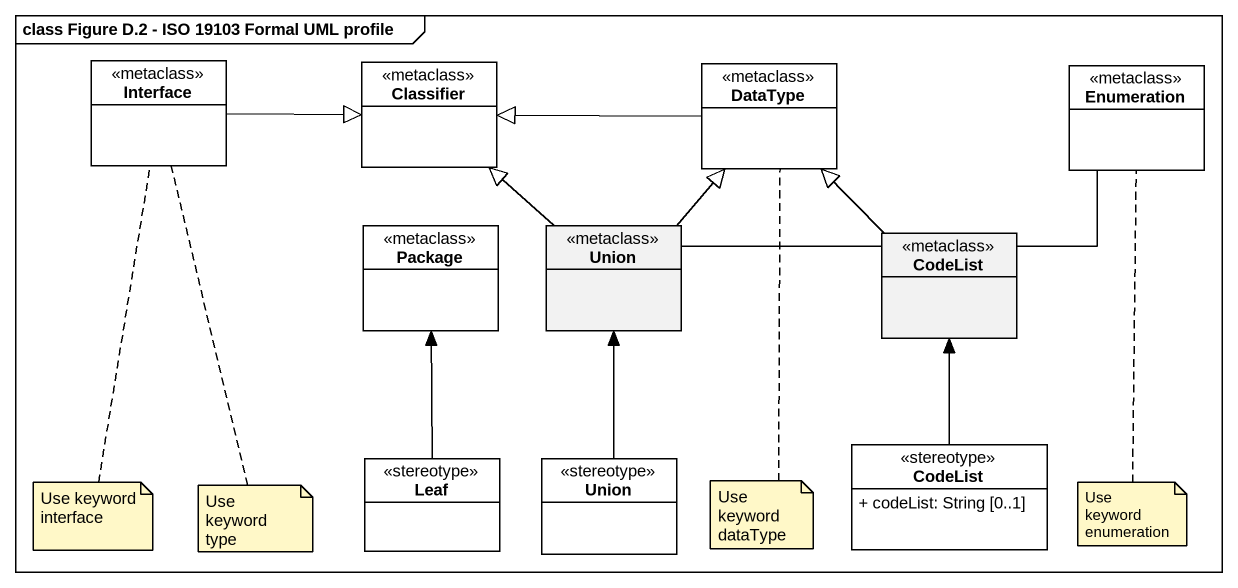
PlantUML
@startuml
mainframe class Figure D.2 - ISO 19103 Formal UML profile
hide circle
hide empty members
skinparam classAttributeIconSize 0
class "Interface" as Interface_ <<metaclass>> #FFFFFF
class Classifier <<metaclass>> #FFFFFF
class DataType <<metaclass>> #FFFFFF
class Enumeration <<metaclass>> #FFFFFF
class "Package" as Package_ <<metaclass>> #FFFFFF
class Union <<metaclass>>
class CodeList <<metaclass>>
class "CodeList" as CodeList_2 <<stereotype>> #FFFFFF {
  + codeList: String [0..1]
}
class Leaf <<stereotype>> #FFFFFF
class "Union" as Union_2 <<stereotype>> #FFFFFF
Interface_ -right-|> Classifier
DataType -left-|> Classifier
Enumeration -left-|> DataType
Union -up-|> Classifier
CodeList -up-|> DataType
CodeList_2 -up-> CodeList
Leaf -up-> Package_
Union_2 -up-> Union
note bottom of Interface_
  Use keyword
  interface
end note
note bottom of Interface_
  Use keyword
  type
end note
note bottom of DataType
  Use keyword
  dataType
end note
note bottom of Enumeration
  Use keyword
  enumeration
end note
@enduml
